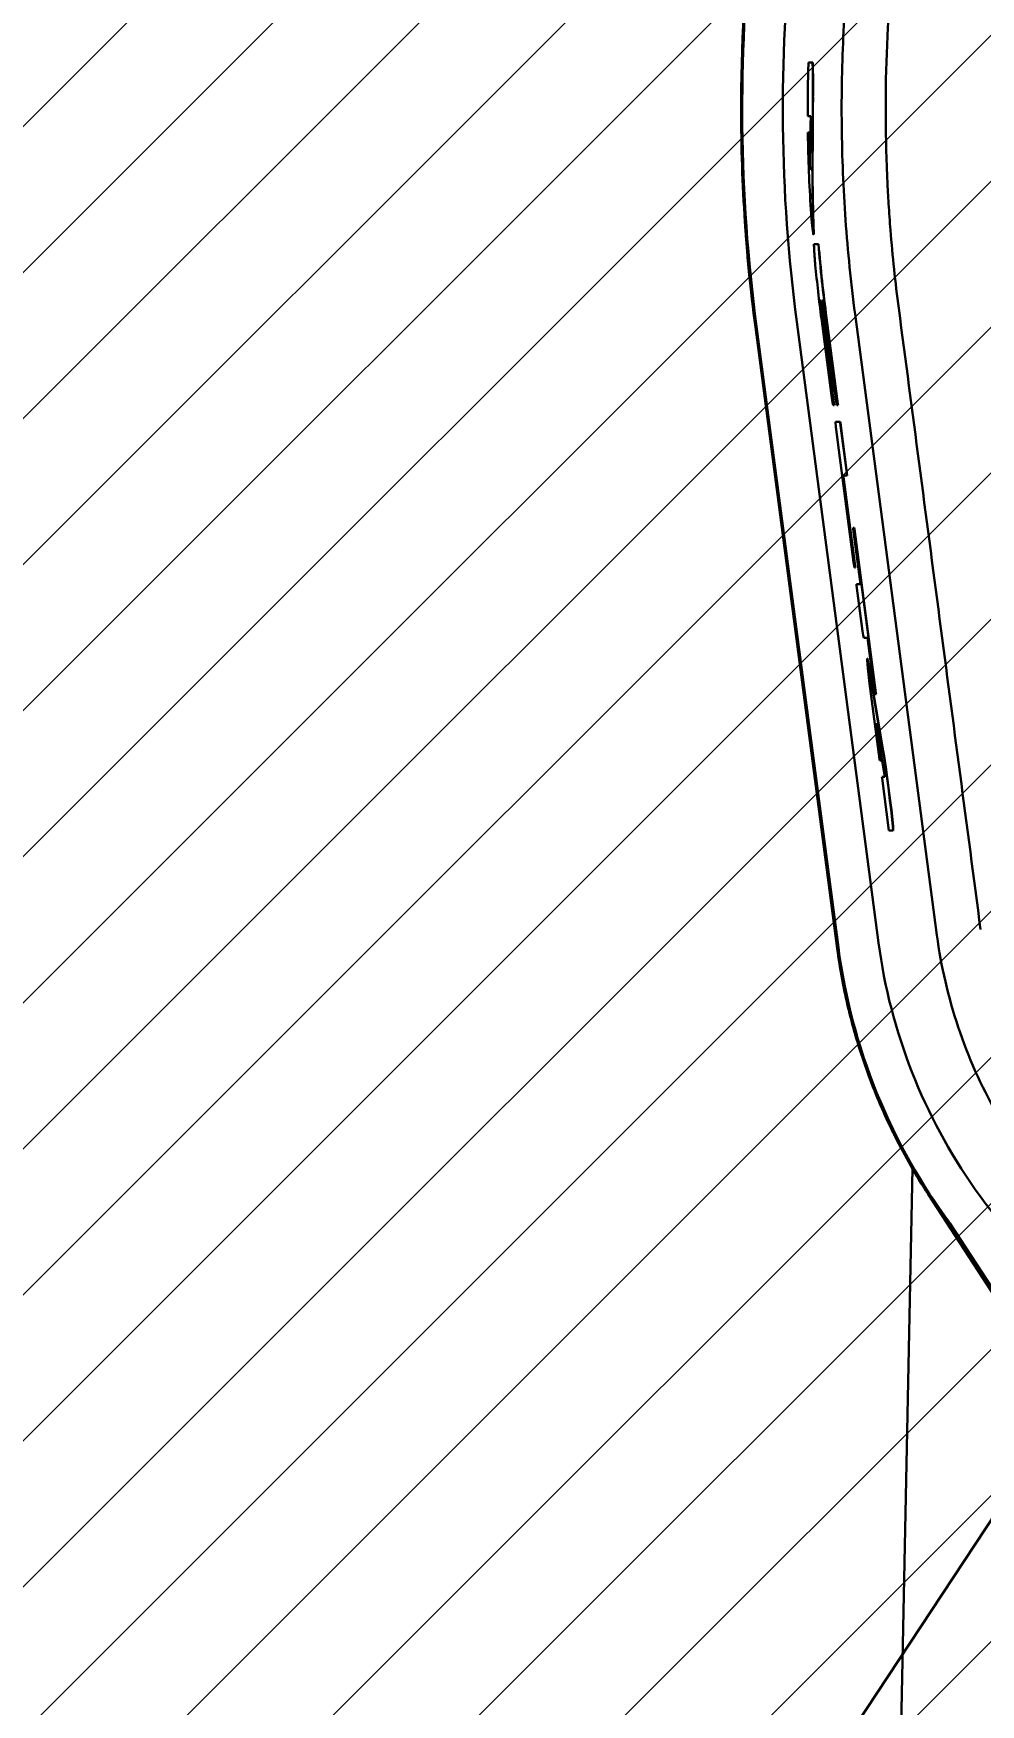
# Model space of a CAD drawing. Header units: millimetres. Extents: x 14 to 2348, y 26 to 1654.
# Drawn here: x 439.1 to 500.2, y 927.7 to 1035.6 of the extents above; entities that cross this region are included whole.
import ezdxf

# ---------------------------------------------------------------- set-up
doc = ezdxf.new("R2010")
doc.units = ezdxf.units.MM
doc.header["$LTSCALE"] = 4
for name, color, linetype, lineweight in [('可見邊線(ISO)', 7, 'Continuous', 30), ('標註(ISO)', 7, 'Continuous', 9), ('草圖幾何圖形(ISO)', 7, 'Continuous', 30)]:
    doc.layers.add(name, color=color, linetype=linetype, lineweight=lineweight)
doc.layers.add('填充線', color=7, linetype='Continuous', lineweight=9, true_color=0x1e1e47)
doc.styles.add('temp', font='')
doc.styles.get('temp').set_extended_font_data('PMingLiU')
doc.dimstyles.new('工研院N500', dxfattribs={"dimscale": 4, "dimtxt": 3, "dimasz": 2.5, "dimexe": 1, "dimexo": 1, "dimgap": 0.762, "dimtad": 1, "dimdec": 3, "dimrnd": 1e-08, "dimdsep": 46, "dimtxsty": 'temp', "dimcen": 0.09, "dimdle": 10, "dimclrd": 1, "dimclre": 1, "dimclrt": 7, "dimazin": 2, "dimtfac": 0.666667, "dimtdec": 3, "dimtmove": 0, "dimatfit": 3, "dimfxl": 1, "dimtolj": 1, "dimlwd": 15, "dimlwe": 15, "dimarcsym": 0})

# ---------------------------------------------------------------- blocks, each defined once
blk = doc.blocks.new('*D74')
at = {"layer": 'Defpoints', "color": 0, "linetype": 'Continuous', "transparency": 16777216}
for p in [(292.63, 1090.8), (528.15, 981.46), (528.15, 841.16), (421.12, 751.35)]:
    blk.add_point(p, dxfattribs=at)
at = {"layer": '標註(ISO)', "color": 1, "linetype": 'Continuous', "lineweight": 15, "transparency": 16777216}
for p, q in [((528.15, 985.46), (528.15, 1188.37)), ((418.06, 748.78), (262.18, 617.98))]:
    blk.add_line(p, q, dxfattribs=at)
blk.add_arc((528.15, 841.16), 343.2, 91.6695, 218.3305, dxfattribs=at)
at = {"layer": '標註(ISO)', "color": 1, "linetype": 'Continuous', "transparency": 16777216}
for points in [[(518.13, 1185.89), (518.18, 1182.55), (528.15, 1184.37)], [(260.22, 629.36), (257.63, 627.26), (265.24, 620.55)]]:
    blk.add_solid(points, dxfattribs=at)
at = {"layer": '標註(ISO)', "color": 7, "linetype": 'Continuous', "lineweight": 18, "transparency": 16777216, "insert": (196.5, 980.86), "char_height": 12, "attachment_point": 1, "rotation": 65, "style": 'temp'}
blk.add_mtext('\\A1;130°', dxfattribs=at)
blk = doc.blocks.new('*D76')
at = {"layer": 'Defpoints', "color": 0, "linetype": 'Continuous', "transparency": 16777216}
for p in [(384.26, 1106.69), (528.15, 983.12), (528.15, 981.02), (527, 979.26)]:
    blk.add_point(p, dxfattribs=at)
at = {"layer": '標註(ISO)', "color": 1, "linetype": 'Continuous', "lineweight": 15, "transparency": 16777216}
blk.add_line((524.79, 975.92), (420.78, 818.18), dxfattribs=at)
blk.add_arc((528.15, 981.02), 191.05, 92.9993, 233.6007, dxfattribs=at)
at = {"layer": '標註(ISO)', "color": 1, "linetype": 'Continuous', "transparency": 16777216}
for points in [[(518.11, 1173.47), (518.2, 1170.14), (528.15, 1172.07)], [(415.73, 828.61), (413.83, 825.87), (422.98, 821.52)]]:
    blk.add_solid(points, dxfattribs=at)
at = {"layer": '標註(ISO)', "color": 7, "linetype": 'Continuous', "lineweight": 18, "transparency": 16777216, "insert": (323.59, 1021.67), "char_height": 12, "attachment_point": 1, "rotation": 73.3, "style": 'temp'}
blk.add_mtext('\\A1;146.6°', dxfattribs=at)

msp = doc.modelspace()

# ---------------------------------------------------------------- hatches: boundary and pattern name
at = {"layer": '填充線'}
h = msp.add_hatch(dxfattribs=at)
h.set_pattern_fill('ANSI31', color=256, scale=53.34, style=0)
h.set_pattern_definition([(45, (-13.047, 389.5956), (-4.714634, 4.714634), [])])
edge = h.paths.add_edge_path()
edge.add_arc((421.12008, 751.35132), 140, 73.4166874, 220)
edge.add_arc((528.3663, 841.34159), 280, -40, 220, ccw=False)
edge.add_arc((635.61252, 751.35132), 140, 320, 466.5833126)
edge.add_arc((528.3663, 841.34159), 80.5, 33.2916563, 146.7083437)

# ---------------------------------------------------------------- linework, layer by layer
at = {"layer": '可見邊線(ISO)'}
for p, q in [((489.36323, 1033.77265), (489.09773, 1033.77265)), ((489.36323, 1033.77265), (489.37724, 1033.77265)), ((489.05171, 1030.30555), (489.24726, 1030.30555)), ((489.12218, 1029.23875), (489.06631, 1029.23875)), ((489.12218, 1029.23875), (489.13619, 1029.23875)), ((489.12816, 1029.14985), (489.14217, 1029.14985)), ((489.19183, 1026.83845), (489.1895, 1026.83845)), ((489.41823, 1022.66003), (489.43228, 1022.66003)), ((489.73727, 1022.03785), (489.45225, 1022.03785)), ((489.73727, 1022.03785), (489.75132, 1022.03785)), ((489.85795, 1018.39295), (489.92829, 1018.39295)), ((489.99394, 1018.39295), (490.04318, 1018.39295)), ((492.10669, 1017.51948), (497.3876, 977.4137)), ((485.67335, 1016.67183), (490.95426, 976.56605)), ((485.6735, 1016.70906), (490.95442, 976.60328)), ((491.02711, 976.61285), (485.7462, 1016.71863)), ((493.62341, 976.91805), (488.34249, 1017.02383)), ((489.93594, 1017.23365), (490.591, 1012.25885)), ((490.71762, 1011.81435), (490.00288, 1017.24246)), ((490.01676, 1017.24429), (490.73175, 1011.81435)), ((490.07212, 1017.25158), (490.68271, 1012.61445)), ((490.74845, 1012.61445), (490.13674, 1017.26009)), ((490.15063, 1017.26192), (490.76258, 1012.61445)), ((490.18521, 1017.26647), (490.91482, 1011.72545)), ((490.98291, 1011.72545), (490.25214, 1017.27528)), ((490.26603, 1017.27711), (490.99704, 1011.72545)), ((490.591, 1012.25885), (490.65422, 1011.81435)), ((490.68271, 1012.61445), (490.74845, 1012.61445)), ((490.74845, 1012.61445), (490.76258, 1012.61445)), ((490.65422, 1011.81435), (490.68703, 1011.63655)), ((490.68703, 1011.63655), (490.73634, 1011.63655)), ((490.73634, 1011.63655), (490.71762, 1011.81435)), ((490.71762, 1011.81435), (490.73175, 1011.81435)), ((490.73175, 1011.81435), (490.75046, 1011.63655)), ((490.73634, 1011.63655), (490.75046, 1011.63655)), ((490.91482, 1011.72545), (490.92887, 1011.63655)), ((490.92887, 1011.63655), (490.99227, 1011.63655)), ((490.99227, 1011.63655), (490.98291, 1011.72545)), ((490.98291, 1011.72545), (490.99704, 1011.72545)), ((490.99227, 1011.63655), (491.0064, 1011.63655)), ((490.99704, 1011.72545), (491.0064, 1011.63655)), ((491.13274, 1010.56975), (490.84628, 1010.56975)), ((490.84628, 1010.56975), (490.87197, 1010.21415)), ((490.87197, 1010.21415), (490.94452, 1009.59185)), ((491.1468, 1010.48085), (491.13274, 1010.56975)), ((491.13274, 1010.56975), (491.14687, 1010.56975)), ((491.59162, 1007.10265), (491.1468, 1010.48085)), ((491.1468, 1010.48085), (491.16092, 1010.48085)), ((491.14687, 1010.56975), (491.16092, 1010.48085)), ((491.16092, 1010.48085), (491.60574, 1007.10265)), ((490.94452, 1009.59185), (490.989, 1009.23625)), ((490.989, 1009.23625), (492.00741, 1001.50195)), ((491.34739, 1007.01375), (491.33803, 1007.10265)), ((491.33803, 1007.10265), (491.59162, 1007.10265)), ((492.10827, 1001.23525), (491.34739, 1007.01375)), ((491.34739, 1007.01375), (491.36152, 1007.01375)), ((491.35216, 1007.10265), (491.36152, 1007.01375)), ((491.36152, 1007.01375), (492.1224, 1001.23525)), ((491.59162, 1007.10265), (491.60574, 1007.10265)), ((492.03409, 1003.72445), (491.97539, 1003.72445)), ((491.97539, 1003.72445), (491.9824, 1003.63555)), ((491.9824, 1003.63555), (492.45052, 1000.08043)), ((492.04815, 1003.63555), (492.03409, 1003.72445)), ((492.03409, 1003.72445), (492.04822, 1003.72445)), ((493.44115, 993.05645), (492.04815, 1003.63555)), ((492.04815, 1003.63555), (492.06227, 1003.63555)), ((492.04822, 1003.72445), (492.06227, 1003.63555)), ((492.06227, 1003.63555), (493.45527, 993.05645)), ((492.00741, 1001.50195), (492.06597, 1001.14635)), ((492.06597, 1001.14635), (492.11763, 1001.14635)), ((492.11763, 1001.14635), (492.10827, 1001.23525)), ((492.10827, 1001.23525), (492.1224, 1001.23525)), ((492.11763, 1001.14635), (492.13176, 1001.14635)), ((492.1224, 1001.23525), (492.13176, 1001.14635)), ((492.45052, 1000.08043), (492.19927, 1000.08043)), ((492.19927, 1000.08043), (492.20635, 999.99065)), ((492.20635, 999.99065), (492.59284, 997.05549)), ((492.59284, 997.05549), (492.63252, 996.79025)), ((492.63252, 996.79025), (492.66767, 996.61245)), ((492.66767, 996.61245), (492.90717, 996.61245)), ((492.90717, 996.61245), (493.38711, 992.96755)), ((492.88083, 995.27895), (492.87844, 995.19005)), ((492.87844, 995.19005), (492.92552, 994.65444)), ((492.88787, 995.27895), (492.88083, 995.27895)), ((492.94412, 995.01225), (492.88787, 995.27895)), ((492.88787, 995.27895), (492.902, 995.27895)), ((492.902, 995.27895), (492.95825, 995.01225)), ((493.56025, 991.36735), (492.94412, 995.01225)), ((492.94412, 995.01225), (492.95825, 995.01225)), ((492.95825, 995.01225), (493.57437, 991.36735)), ((492.92552, 994.65444), (493.03987, 993.66498)), ((493.03987, 993.66498), (493.68369, 988.77548)), ((493.38711, 992.96755), (493.4505, 992.96755)), ((493.4505, 992.96755), (493.44115, 993.05645)), ((493.44115, 993.05645), (493.45527, 993.05645)), ((493.4505, 992.96755), (493.46463, 992.96755)), ((493.45527, 993.05645), (493.46463, 992.96755)), ((493.44274, 991.10065), (493.44509, 991.10065)), ((493.74709, 988.78925), (493.44274, 991.10065)), ((493.44509, 991.10065), (494.03311, 987.63355)), ((493.49776, 990.7901), (493.76122, 988.78925)), ((493.90227, 989.32265), (493.56025, 991.36735)), ((493.56025, 991.36735), (493.57437, 991.36735)), ((493.57437, 991.36735), (493.9164, 989.32265)), ((493.68369, 988.77548), (493.69557, 988.70035)), ((493.69557, 988.70035), (493.75645, 988.70035)), ((493.75645, 988.70035), (493.74709, 988.78925)), ((493.74709, 988.78925), (493.76122, 988.78925)), ((493.75645, 988.70035), (493.77058, 988.70035)), ((493.76122, 988.78925), (493.77058, 988.70035)), ((493.96318, 988.96705), (493.90227, 989.32265)), ((493.90227, 989.32265), (493.9164, 989.32265)), ((493.9164, 989.32265), (493.97731, 988.96705)), ((494.00534, 988.70035), (493.96318, 988.96705)), ((493.96318, 988.96705), (493.97731, 988.96705)), ((493.97731, 988.96705), (494.01947, 988.70035)), ((494.07086, 988.25652), (494.00534, 988.70035)), ((494.00534, 988.70035), (494.01947, 988.70035)), ((494.01947, 988.70035), (494.08498, 988.25652)), ((493.83587, 987.63355), (493.84523, 987.54465)), ((494.03311, 987.63355), (493.83587, 987.63355)), ((493.84523, 987.54465), (494.29006, 984.16645)), ((494.07086, 988.25652), (494.08498, 988.25652)), ((494.2559, 986.92235), (494.07086, 988.25652)), ((494.08498, 988.25652), (494.27002, 986.92235)), ((494.2559, 986.92235), (494.27002, 986.92235)), ((494.3589, 986.12225), (494.2559, 986.92235)), ((494.27002, 986.92235), (494.37303, 986.12225)), ((494.3589, 986.12225), (494.37303, 986.12225)), ((494.4338, 985.49995), (494.3589, 986.12225)), ((494.37303, 986.12225), (494.44792, 985.49995)), ((494.4338, 985.49995), (494.44792, 985.49995)), ((494.50165, 984.87765), (494.4338, 985.49995)), ((494.44792, 985.49995), (494.51578, 984.87765)), ((494.29006, 984.16645), (494.56243, 984.16645)), ((494.50165, 984.87765), (494.51578, 984.87765)), ((494.54609, 984.43315), (494.50165, 984.87765)), ((494.51578, 984.87765), (494.56022, 984.43315)), ((494.54609, 984.43315), (494.56022, 984.43315)), ((494.56243, 984.16645), (494.54609, 984.43315)), ((494.56022, 984.43315), (494.57655, 984.16645)), ((494.56243, 984.16645), (494.57655, 984.16645)), ((493.39772, 842.0411), (495.80436, 962.3489)), ((496.82393, 960.68698), (508.46571, 942.75809)), ((498.16851, 958.78836), (498.22878, 958.83017)), ((508.08464, 943.51715), (498.16851, 958.78836)), ((498.22878, 958.83017), (508.14984, 943.55138))]:
    msp.add_line(p, q, dxfattribs=at)
for centre, radius, start, end in [((592.47857, 1030.77258), 107.72699, 173.6838118, 187.501252), ((592.47857, 1030.77258), 107.65367, 173.6838118, 187.501252), ((592.47847, 1030.7359), 105.03486, 173.6837967, 187.5012503), ((592.47848, 1030.7359), 103.42766, 178.3667609, 180.2384028), ((592.47862, 1030.73537), 107.7272, 179.7458797, 187.501246), ((592.47848, 1030.7359), 103.42766, 180.8786592, 183.5896068), ((592.47848, 1030.7359), 103.36248, 180.8792133, 182.1609438), ((592.47848, 1030.7359), 103.34848, 180.8793325, 181.9933725), ((592.47848, 1030.7359), 103.10874, 184.8391114, 187.5012502), ((592.47848, 1030.7359), 103.09473, 184.8397703, 187.5012502), ((592.47848, 1030.7359), 103.42766, 185.5659249, 187.5012502), ((592.47848, 1030.7359), 103.36015, 186.8584532, 187.5012502), ((592.47848, 1030.7359), 103.34615, 186.859387, 187.5012502), ((592.47848, 1030.7359), 103.29032, 186.8631127, 187.5012502), ((592.47848, 1030.7359), 103.22514, 186.8674673, 187.5012502), ((592.47848, 1030.7359), 103.21113, 186.8684036, 187.5012502), ((592.47848, 1030.7359), 103.17625, 186.8707369, 187.5012502)]:
    msp.add_arc(centre, radius, start, end, dxfattribs=at)
for centre, major_axis, ratio, start_param, end_param in [((592.47848, 1028.02369), (-0.01861, -103.57588), 0.999657082, 4.657035206, 4.657894819), ((592.47848, 1026.74714), (-0.0126, -103.36368), 0.999255128, 4.678938466, 4.711627432), ((592.47848, 1033.44127), (0.01857, -103.31423), 0.999657104, 4.742565272, 4.743426162), ((592.47848, 1025.3087), (-0.00931, -103.62883), 0.998627644, 4.674545265, 4.675403738), ((592.47847, 1036.16841), (0.00932, -103.73005), 0.998627688, 4.779153799, 4.780012775), ((592.47847, 1036.16768), (0.00932, -103.71601), 0.998627688, 4.779155758, 4.78001485)]:
    msp.add_ellipse(centre, major_axis=major_axis, ratio=ratio, start_param=start_param, end_param=end_param, dxfattribs=at)
for points, knots in [([(491.85482, 1041.87366), (491.63091, 1039.85068), (491.46804, 1037.82142), (491.26494, 1033.75707), (491.22468, 1031.72294), (491.26675, 1027.655), (491.34907, 1025.62213), (491.63619, 1021.56286), (491.84098, 1019.5374), (492.10669, 1017.51948)], [-3.488073017, -3.488073017, -3.488073017, -3.488073017, -2.615785105, -2.615785105, -1.744035128, -1.744035128, -0.872286246, -0.872286246, 0, 0, 0, 0]), ([(494.68086, 1041.56086), (494.35444, 1038.61276), (494.12951, 1035.15605), (494.07921, 1031.0597), (494.08867, 1029.22342), (494.13132, 1027.52872), (494.19608, 1025.97634), (494.27305, 1024.56589), (494.46722, 1021.81864), (494.70441, 1019.57097), (494.92566, 1017.89067)], [0, 0, 0, 0, 0.374998641, 0.437503219, 0.517917246, 0.607148987, 0.651816274, 0.714349577, 0.785729013, 1, 1, 1, 1]), ([(489.25373, 1024.26035), (489.25533, 1024.23869), (489.25709, 1024.21499), (489.26264, 1024.14071), (489.26385, 1024.12476), (489.27198, 1024.01696), (489.27808, 1023.93867), (489.29705, 1023.69232), (489.29758, 1023.67621), (489.32071, 1023.42987), (489.32887, 1023.34173), (489.3415, 1023.20311), (489.34559, 1023.15918), (489.35607, 1023.06029), (489.3603, 1023.03258), (489.36899, 1022.97533), (489.37324, 1022.94484), (489.38854, 1022.83009), (489.39662, 1022.79182), (489.41061, 1022.69639), (489.41361, 1022.67577), (489.42028, 1022.6473), (489.42025, 1022.67606), (489.42266, 1022.73263), (489.42448, 1022.72604), (489.4278, 1022.85926), (489.41154, 1023.28764), (489.39773, 1023.72887), (489.39642, 1023.85966), (489.38206, 1024.45235), (489.37367, 1024.70444), (489.35937, 1025.45477), (489.35551, 1025.76216), (489.34998, 1026.437), (489.34912, 1026.60082), (489.34769, 1027.26695), (489.3513, 1027.66171), (489.35983, 1028.3453), (489.36054, 1028.3957), (489.36376, 1028.5156), (489.36523, 1028.54914), (489.3671, 1028.72692), (489.3673, 1028.82869), (489.36882, 1029.02508), (489.36953, 1029.06784), (489.37049, 1029.18422), (489.37009, 1029.22475), (489.3698, 1029.37685), (489.37183, 1029.4772), (489.37346, 1029.57279), (489.37362, 1029.58306), (489.37388, 1029.62392), (489.37359, 1029.64867), (489.37361, 1029.75298), (489.37367, 1029.7843), (489.37379, 1029.89318), (489.37389, 1029.95438), (489.37423, 1030.07059), (489.37443, 1030.1259), (489.37522, 1030.29043), (489.37595, 1030.58903), (489.37635, 1030.67692), (489.37642, 1030.69088), (489.37653, 1030.71347), (489.37656, 1030.72015), (489.37667, 1030.73911), (489.37668, 1030.74094), (489.37673, 1030.75184), (489.37674, 1030.75434), (489.37675, 1030.76795), (489.37674, 1030.78029), (489.37673, 1030.85569), (489.37685, 1030.89947), (489.37698, 1030.9848), (489.3772, 1031.06036), (489.37812, 1031.2954), (489.37826, 1031.31479), (489.37795, 1031.41784), (489.3777, 1031.47116), (489.37779, 1031.71952), (489.37824, 1031.87274), (489.37918, 1032.0809), (489.37945, 1032.11562), (489.37988, 1032.18865), (489.37969, 1032.18593), (489.37945, 1032.26981), (489.37943, 1032.3113), (489.37945, 1032.39656), (489.37947, 1032.44296), (489.37952, 1032.56233), (489.37963, 1032.62213), (489.37996, 1032.7486), (489.37996, 1032.76594), (489.38018, 1032.81648), (489.38031, 1032.83298), (489.38091, 1032.9536), (489.37905, 1032.96873), (489.37737, 1033.10959), (489.37713, 1033.14125), (489.37483, 1033.41214), (489.37308, 1033.45552), (489.36632, 1033.66713), (489.36515, 1033.70901), (489.36323, 1033.77265)], [-0.769765196, -0.769765196, -0.769765196, -0.769765196, -0.7692319708, -0.7692319708, -0.7687113347, -0.7687113347, -0.7672451616, -0.7672451616, -0.7642188051, -0.7642188051, -0.7626562735, -0.7626562735, -0.7618789079, -0.7618789079, -0.7606998546, -0.7606998546, -0.7597260365, -0.7597260365, -0.7573410349, -0.7573410349, -0.756467179, -0.756467179, -0.7547946771, -0.7547946771, -0.752616313, -0.752616313, -0.7444023472, -0.7444023472, -0.7323146389, -0.7323146389, -0.7188447203, -0.7188447203, -0.7089539617, -0.7089539617, -0.7021090987, -0.7021090987, -0.6847264103, -0.6847264103, -0.6762605599, -0.6762605599, -0.6691820983, -0.6691820983, -0.6627086758, -0.6627086758, -0.6571370325, -0.6571370325, -0.6490134331, -0.6490134331, -0.6335018274, -0.6335018274, -0.6312308402, -0.6312308402, -0.6264945585, -0.6264945585, -0.6245424552, -0.6245424552, -0.6220638184, -0.6220638184, -0.6198135824, -0.6198135824, -0.6153428263, -0.6153428263, -0.6144989224, -0.6144989224, -0.6139777556, -0.6139777556, -0.6135636117, -0.6135636117, -0.6129039032, -0.6129039032, -0.6117694063, -0.6117694063, -0.6069126965, -0.6069126965, -0.5861225048, -0.5861225048, -0.545567919, -0.545567919, -0.5081442067, -0.5081442067, -0.4483456845, -0.4483456845, -0.4263834913, -0.4263834913, -0.3919029632, -0.3919029632, -0.3686121589, -0.3686121589, -0.3523266662, -0.3523266662, -0.3363007465, -0.3363007465, -0.318364263, -0.318364263, -0.3050302878, -0.3050302878, -0.2219939421, -0.2219939421, -0.1989754543, -0.1989754543, -0.0677664247, -0.0677664247, 0, 0, 0, 0]), ([(489.37724, 1033.77265), (489.37873, 1033.7234), (489.38001, 1033.67951), (489.38647, 1033.46971), (489.3887, 1033.41867), (489.39121, 1033.1364), (489.39179, 1033.06544), (489.39344, 1032.97579), (489.39395, 1032.95003), (489.39436, 1032.91147), (489.39445, 1032.89907), (489.39451, 1032.86511), (489.39439, 1032.84697), (489.39312, 1032.64141), (489.39331, 1032.49322), (489.39353, 1032.19712), (489.39375, 1032.20037), (489.39377, 1032.17071), (489.3937, 1032.15686), (489.39343, 1032.1137), (489.39327, 1032.08922), (489.39272, 1031.98954), (489.3926, 1031.94158), (489.3919, 1031.69615), (489.39162, 1031.61118), (489.39186, 1031.43091), (489.39208, 1031.38331), (489.39227, 1031.30224), (489.3922, 1031.2823), (489.39199, 1031.24476), (489.39191, 1031.23007), (489.39176, 1031.19685), (489.39167, 1031.17832), (489.39144, 1031.12031), (489.39129, 1031.07648), (489.39105, 1031.00413), (489.39089, 1030.91298), (489.39076, 1030.83074), (489.39074, 1030.80935), (489.39076, 1030.72524), (489.3903, 1030.66342), (489.38988, 1030.5685), (489.38967, 1030.51691), (489.38875, 1030.25332), (489.38828, 1030.14556), (489.38783, 1029.91815), (489.38761, 1029.74017), (489.38761, 1029.67523), (489.38772, 1029.65301), (489.38779, 1029.6163), (489.38778, 1029.60337), (489.3875, 1029.57145), (489.3872, 1029.56249), (489.38612, 1029.48412), (489.38568, 1029.45185), (489.38495, 1029.40747), (489.38475, 1029.39499), (489.38432, 1029.36443), (489.38413, 1029.34636), (489.38395, 1029.30549), (489.38397, 1029.28701), (489.38411, 1029.23084), (489.38434, 1029.19275), (489.38396, 1029.10985), (489.38355, 1029.07668), (489.38224, 1028.95922), (489.38172, 1028.88015), (489.38084, 1028.7129), (489.38045, 1028.63887), (489.37824, 1028.51911), (489.3769, 1028.48963), (489.37411, 1028.36729), (489.37284, 1028.2998), (489.36642, 1027.716), (489.36466, 1027.51775), (489.36322, 1027.23848), (489.36291, 1027.15927), (489.3626, 1027.01404), (489.36254, 1026.94671), (489.36265, 1026.81052), (489.3628, 1026.7472), (489.36354, 1026.54782), (489.36441, 1026.38238), (489.36994, 1025.72014), (489.37368, 1025.42357), (489.38946, 1024.63573), (489.39823, 1024.3793), (489.41173, 1023.79236), (489.41276, 1023.69382), (489.42239, 1023.39055), (489.42469, 1023.32382), (489.43091, 1023.13313), (489.43422, 1023.02665), (489.43759, 1022.89898), (489.43852, 1022.85957), (489.43921, 1022.81598), (489.43933, 1022.80595), (489.43945, 1022.79051), (489.43948, 1022.78466), (489.43948, 1022.77369), (489.43945, 1022.76853), (489.43934, 1022.75911), (489.43926, 1022.75483), (489.43876, 1022.73847), (489.43812, 1022.7327), (489.43665, 1022.72036), (489.436, 1022.71546), (489.43466, 1022.68513), (489.43446, 1022.66616), (489.43282, 1022.66043), (489.43256, 1022.66003), (489.43228, 1022.66003)], [0, 0, 0, 0, 0.052449619, 0.052449619, 0.252150545, 0.252150545, 0.316141809, 0.316141809, 0.348113968, 0.348113968, 0.361427283, 0.361427283, 0.38125435, 0.38125435, 0.555061065, 0.555061065, 0.635974969, 0.635974969, 0.688472849, 0.688472849, 0.731229511, 0.731229511, 0.837415635, 0.837415635, 0.996096768, 0.996096768, 1.089593388, 1.089593388, 1.185172944, 1.185172944, 1.246649314, 1.246649314, 1.324164977, 1.324164977, 1.48935115, 1.48935115, 1.995940405, 1.995940405, 2.173847914, 2.173847914, 2.69605835, 2.69605835, 2.982722309, 2.982722309, 4.505570792, 4.505570792, 4.606796287, 4.606796287, 4.827800321, 4.827800321, 4.988129012, 4.988129012, 5.221872028, 5.221872028, 5.386895117, 5.386895117, 5.463510101, 5.463510101, 5.570449101, 5.570449101, 5.671332229, 5.671332229, 5.888161883, 5.888161883, 6.060454471, 6.060454471, 6.351933019, 6.351933019, 6.676810819, 6.676810819, 6.965746284, 6.965746284, 7.311840374, 7.311840374, 7.477766264, 7.477766264, 7.540990714, 7.540990714, 7.594909353, 7.594909353, 7.647776042, 7.647776042, 7.748520075, 7.748520075, 7.924538999, 7.924538999, 8.150197745, 8.150197745, 8.290541466, 8.290541466, 8.326493347, 8.326493347, 8.373604299, 8.373604299, 8.394606584, 8.394606584, 8.401194456, 8.401194456, 8.405475754, 8.405475754, 8.409709366, 8.409709366, 8.413816321, 8.413816321, 8.426972937, 8.426972937, 8.44196646, 8.44196646, 8.460362988, 8.460362988, 8.463394637, 8.463394637, 8.463394637, 8.463394637]), ([(489.45225, 1022.03785), (489.45278, 1021.99847), (489.45195, 1021.98775), (489.45454, 1021.88527), (489.45806, 1021.80032), (489.46007, 1021.73345), (489.46008, 1021.7275), (489.46269, 1021.66376), (489.47295, 1021.51976), (489.48061, 1021.40766), (489.48178, 1021.38978), (489.48585, 1021.32811), (489.48822, 1021.29223), (489.49855, 1021.16186), (489.50494, 1021.08798), (489.51498, 1020.97295), (489.51714, 1020.9483), (489.52554, 1020.85085), (489.5306, 1020.79289), (489.53707, 1020.72), (489.53799, 1020.70966), (489.53837, 1020.70526), (489.53841, 1020.70479), (489.53844, 1020.70447), (489.53844, 1020.7044), (489.53845, 1020.70435)], [-0.02478388876, -0.02478388876, -0.02478388876, -0.02478388876, -0.02205037527, -0.02205037527, -0.01907159137, -0.01907159137, -0.01784901269, -0.01784901269, -0.01268422567, -0.01268422567, -0.01121127463, -0.01121127463, -0.00827869938, -0.00827869938, -0.00524155094, -0.00524155094, -0.00343291159, -0.00343291159, -0.00079236566, -0.00079236566, -0.00013518858, -0.00013518858, -0.00002687881, -0.00002687881, 0, 0, 0, 0]), ([(494.92566, 1017.89067), (495.80581, 1011.20637), (497.56614, 997.83777), (499.32638, 984.46916), (500.20664, 977.78486)], [0, 0, 0, 0, 0.49999956, 1, 1, 1, 1]), ([(490.95426, 976.56605), (491.12814, 975.24559), (491.37229, 973.93384), (491.68669, 972.6308), (491.70765, 972.54393), (491.72922, 972.45591), (491.75051, 972.3703), (492.00597, 971.34309), (492.30368, 970.32725), (492.64367, 969.32277), (492.75701, 968.98795), (492.87476, 968.65514), (492.99777, 968.32209), (493.45905, 967.07314), (493.98321, 965.85158), (494.5703, 964.65741), (494.60944, 964.5778), (494.64834, 964.49936), (494.68856, 964.41894), (495.33213, 963.13231), (496.04388, 961.8883), (496.82393, 960.68698)], [0, 0, 0, 0, 0.234375, 0.234375, 0.234375, 0.25, 0.25, 0.25, 0.4375, 0.4375, 0.4375, 0.5, 0.5, 0.5, 0.734375, 0.734375, 0.734375, 0.75, 0.75, 0.75, 1, 1, 1, 1]), ([(490.95442, 976.60328), (491.37727, 973.39344), (492.21627, 970.24022), (495.27419, 962.69018), (497.49195, 959.70042), (498.16851, 958.78836)], [-0.8077167762, -0.8077167762, -0.8077167762, -0.8077167762, -0.4866787987, -0.4866787987, -0.000001, -0.000001, -0.000001, -0.000001]), ([(498.22878, 958.83017), (497.55226, 959.74218), (495.33914, 962.72567), (492.28684, 970.26097), (491.4492, 973.40869), (491.02711, 976.61285)], [0.000001, 0.000001, 0.000001, 0.000001, 0.4866546595, 0.4866546595, 0.8077664936, 0.8077664936, 0.8077664936, 0.8077664936]), ([(512.88487, 949.95564), (509.48905, 951.62245), (507.09774, 953.45312), (503.47784, 956.51212), (501.5381, 958.63082), (498.20256, 963.34951), (496.83068, 965.90495), (494.72993, 971.26089), (493.99888, 974.06654), (493.62341, 976.91805)], [-4.518535998, -4.518535998, -4.518535998, -4.518535998, -3.709132802, -3.709132802, -2.465536956, -2.465536956, -1.232628168, -1.232628168, -0.000001, -0.000001, -0.000001, -0.000001]), ([(497.38754, 977.4137), (497.6553, 975.39981), (498.11885, 973.41206), (499.41076, 969.55935), (500.23832, 967.69455), (502.97096, 962.84242), (505.46464, 959.58425), (509.13128, 956.7423)], [-4.271303558, -4.271303558, -4.271303558, -4.271303558, -3.128655019, -3.128655019, -1.988171704, -1.988171704, -0.000000982, -0.000000982, -0.000000982, -0.000000982])]:
    msp.add_open_spline(points, degree=3, knots=knots, dxfattribs=at)
at = {"layer": '草圖幾何圖形(ISO)'}
msp.add_line((528.3663, 981.34159), (451.29899, 864.46289), dxfattribs=at)
msp.add_arc((528.3663, 841.34159), 280, 320, 220, dxfattribs=at)

# ---------------------------------------------------------------- dimensions: what is measured, and where the dimension line sits
at = {"layer": '標註(ISO)', "color": 1, "linetype": 'Continuous', "lineweight": 18, "true_color": 0xff0000}
for base, center, p1, p2, override, picture, middle in [((292.63098, 1090.79962), (528.15208, 841.16184), (528.15208, 981.46331), (421.12008, 751.35132), {"dimgap": 0.762, "dimadec": 2, "dimtol": 0, "dimlim": 0, "dimtp": 0, "dimtm": 0, "dimtdec": 3}, '*D74', (217.10333, 986.20625)), ((384.25642, 1106.69239), (528.15208, 981.01671), (528.15208, 983.11671), (526.99607, 979.26353), {"dimgap": 0.762, "dimse1": 1, "dimadec": 2, "dimtol": 0, "dimlim": 0, "dimtp": 0, "dimtm": 0, "dimtdec": 3}, '*D76', (345.15951, 1035.91712))]:
    dim = msp.add_angular_dim_3p(base=base, center=center, p1=p1, p2=p2, dimstyle='工研院N500', override=override, dxfattribs=at)
    dim.commit()
    dim.dimension.update_dxf_attribs({"geometry": picture, "text_midpoint": middle, "dimtype": 165})

doc.saveas('drawing.dxf')
